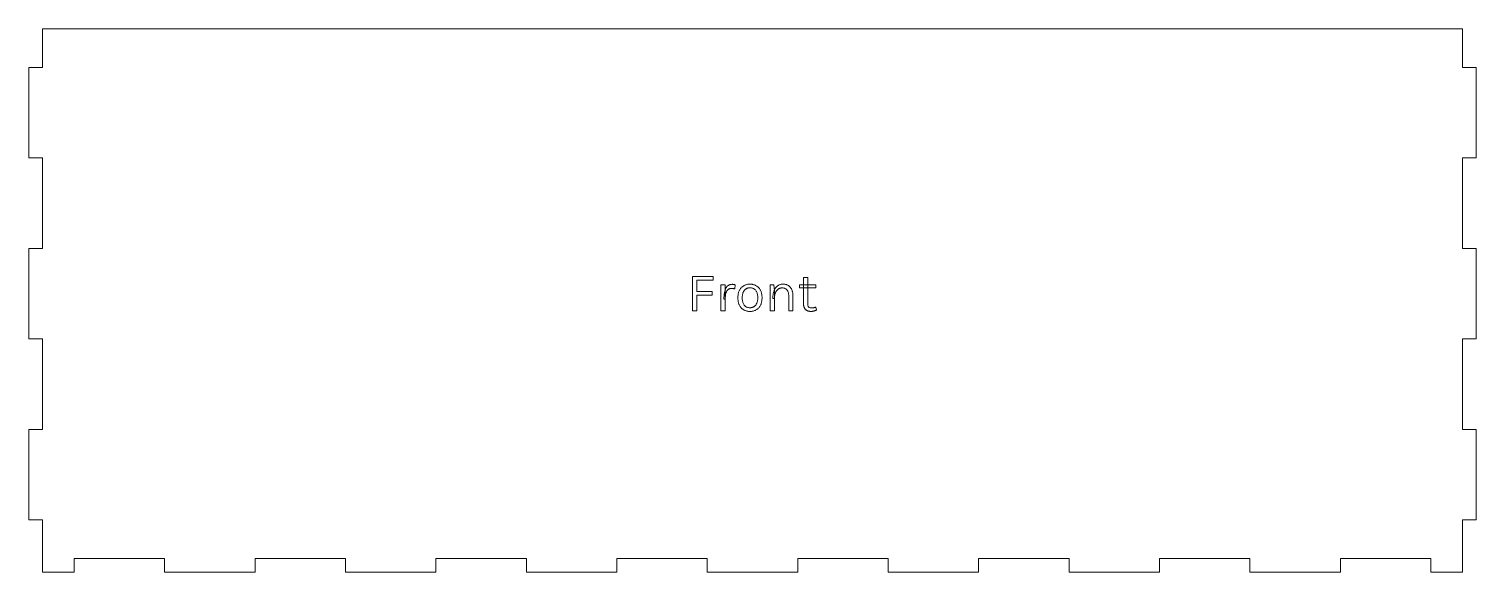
# Model space of a CAD drawing. Extents: x 0 to 643, y 0 to 366.
# Drawn here: x 0 to 320, y 0 to 120 of the extents above; entities that cross this region are included whole.
import ezdxf

# ---------------------------------------------------------------- set-up
doc = ezdxf.new("R2010")
doc.units = 0
doc.layers.get('0').update_dxf_attribs({"lineweight": 0})

msp = doc.modelspace()

# ---------------------------------------------------------------- linework, layer by layer
for p, q in [((317, 120), (3, 120)), ((3, 120), (3, 111.5)), ((317, 111.5), (317, 120)), ((3, 111.5), (0, 111.5)), ((0, 111.5), (0, 91.5)), ((320, 111.5), (317, 111.5)), ((320, 91.5), (320, 111.5)), ((0, 91.5), (3, 91.5)), ((3, 91.5), (3, 71.5)), ((317, 71.5), (317, 91.5)), ((317, 91.5), (320, 91.5)), ((3, 71.5), (0, 71.5)), ((0, 71.5), (0, 51.5)), ((320, 71.5), (317, 71.5)), ((320, 51.5), (320, 71.5)), ((146.743, 57.732), (146.743, 65.268)), ((146.743, 65.268), (151.327, 65.268)), ((151.327, 64.464), (147.679, 64.464)), ((147.679, 64.464), (147.679, 61.956)), ((151.327, 65.268), (151.327, 64.464)), ((171.289, 59.208), (171.289, 65.064)), ((171.289, 65.064), (172.213, 65.064)), ((172.213, 65.064), (172.213, 59.232)), ((147.679, 61.956), (151.075, 61.956)), ((151.075, 61.152), (147.679, 61.152)), ((147.679, 61.152), (147.679, 57.732)), ((151.075, 61.956), (151.075, 61.152)), ((153.031, 57.732), (153.031, 63.48)), ((153.031, 63.48), (153.967, 63.48)), ((153.687, 60.746), (153.698, 60.946)), ((153.698, 60.946), (153.713, 61.139)), ((153.713, 61.139), (153.732, 61.324)), ((153.732, 61.324), (153.755, 61.502)), ((153.755, 61.502), (153.782, 61.672)), ((153.782, 61.672), (153.813, 61.835)), ((153.813, 61.835), (153.849, 61.991)), ((153.849, 61.991), (153.889, 62.139)), ((153.889, 62.139), (153.933, 62.28)), ((153.933, 62.28), (153.981, 62.414)), ((153.967, 63.48), (153.967, 57.732)), ((153.99, 60.865), (153.98, 60.736)), ((153.981, 62.414), (154.033, 62.54)), ((154.002, 60.992), (153.99, 60.865)), ((154.018, 61.114), (154.002, 60.992)), ((154.036, 61.232), (154.018, 61.114)), ((154.033, 62.54), (154.088, 62.659)), ((154.057, 61.347), (154.036, 61.232)), ((154.081, 61.459), (154.057, 61.347)), ((154.108, 61.566), (154.081, 61.459)), ((154.088, 62.659), (154.148, 62.77)), ((154.138, 61.669), (154.108, 61.566)), ((154.171, 61.768), (154.138, 61.669)), ((154.148, 62.77), (154.211, 62.875)), ((154.208, 61.861), (154.171, 61.768)), ((154.248, 61.95), (154.208, 61.861)), ((154.211, 62.875), (154.279, 62.972)), ((154.292, 62.035), (154.248, 61.95)), ((154.279, 62.972), (154.35, 63.062)), ((154.339, 62.114), (154.292, 62.035)), ((154.389, 62.189), (154.339, 62.114)), ((154.35, 63.062), (154.425, 63.144)), ((154.443, 62.259), (154.389, 62.189)), ((154.425, 63.144), (154.504, 63.219)), ((154.5, 62.324), (154.443, 62.259)), ((154.561, 62.385), (154.5, 62.324)), ((154.504, 63.219), (154.587, 63.287)), ((154.625, 62.44), (154.561, 62.385)), ((154.587, 63.287), (154.673, 63.348)), ((154.694, 62.49), (154.625, 62.44)), ((154.673, 63.348), (154.763, 63.401)), ((154.766, 62.533), (154.694, 62.49)), ((154.763, 63.401), (154.856, 63.447)), ((154.842, 62.571), (154.766, 62.533)), ((154.923, 62.603), (154.842, 62.571)), ((154.856, 63.447), (154.953, 63.487)), ((155.007, 62.629), (154.923, 62.603)), ((154.953, 63.487), (155.054, 63.519)), ((155.095, 62.65), (155.007, 62.629)), ((155.054, 63.519), (155.158, 63.544)), ((155.187, 62.664), (155.095, 62.65)), ((155.158, 63.544), (155.265, 63.562)), ((155.283, 62.673), (155.187, 62.664)), ((155.265, 63.562), (155.376, 63.572)), ((155.383, 62.676), (155.283, 62.673)), ((155.376, 63.572), (155.491, 63.576)), ((155.415, 62.676), (155.383, 62.676)), ((155.383, 62.676), (155.383, 62.676)), ((155.447, 62.674), (155.415, 62.676)), ((155.48, 62.672), (155.447, 62.674)), ((155.515, 62.67), (155.48, 62.672)), ((155.491, 63.576), (155.491, 63.576)), ((155.491, 63.576), (155.529, 63.576)), ((155.549, 62.666), (155.515, 62.67)), ((155.529, 63.576), (155.566, 63.575)), ((155.585, 62.662), (155.549, 62.666)), ((155.566, 63.575), (155.603, 63.574)), ((155.622, 62.657), (155.585, 62.662)), ((155.603, 63.574), (155.639, 63.572)), ((155.659, 62.651), (155.622, 62.657)), ((155.639, 63.572), (155.675, 63.569)), ((155.698, 62.644), (155.659, 62.651)), ((155.675, 63.569), (155.71, 63.566)), ((155.737, 62.637), (155.698, 62.644)), ((155.71, 63.566), (155.744, 63.563)), ((155.776, 62.629), (155.737, 62.637)), ((155.744, 63.563), (155.777, 63.559)), ((155.815, 62.621), (155.776, 62.629)), ((155.777, 63.559), (155.81, 63.554)), ((155.81, 63.554), (155.842, 63.549)), ((155.853, 62.612), (155.815, 62.621)), ((155.842, 63.549), (155.874, 63.543)), ((155.891, 62.603), (155.853, 62.612)), ((155.874, 63.543), (155.906, 63.537)), ((155.928, 62.594), (155.891, 62.603)), ((155.906, 63.537), (155.938, 63.53)), ((155.964, 62.585), (155.928, 62.594)), ((155.938, 63.53), (155.97, 63.523)), ((156, 62.575), (155.964, 62.585)), ((155.97, 63.523), (156.002, 63.515)), ((156.035, 62.565), (156, 62.575)), ((156.002, 63.515), (156.034, 63.507)), ((156.034, 63.507), (156.066, 63.498)), ((156.069, 62.555), (156.035, 62.565)), ((156.066, 63.498), (156.098, 63.489)), ((156.103, 62.544), (156.069, 62.555)), ((156.098, 63.489), (156.131, 63.479)), ((156.163, 63.468), (156.103, 62.544)), ((156.131, 63.479), (156.163, 63.468)), ((156.163, 63.468), (156.163, 63.468)), ((156.772, 60.795), (156.783, 60.983)), ((156.783, 60.983), (156.8, 61.165)), ((156.8, 61.165), (156.825, 61.341)), ((156.825, 61.341), (156.856, 61.51)), ((156.856, 61.51), (156.894, 61.672)), ((156.894, 61.672), (156.94, 61.829)), ((156.94, 61.829), (156.992, 61.979)), ((156.992, 61.979), (157.051, 62.122)), ((157.051, 62.122), (157.117, 62.259)), ((157.117, 62.259), (157.189, 62.39)), ((157.189, 62.39), (157.266, 62.514)), ((157.266, 62.514), (157.349, 62.631)), ((157.349, 62.631), (157.436, 62.742)), ((157.436, 62.742), (157.529, 62.846)), ((157.529, 62.846), (157.626, 62.944)), ((157.626, 62.944), (157.729, 63.035)), ((157.729, 63.035), (157.837, 63.12)), ((157.737, 60.866), (157.731, 60.735)), ((157.747, 60.993), (157.737, 60.866)), ((157.761, 61.117), (157.747, 60.993)), ((157.779, 61.237), (157.761, 61.117)), ((157.801, 61.353), (157.779, 61.237)), ((157.827, 61.465), (157.801, 61.353)), ((157.858, 61.573), (157.827, 61.465)), ((157.837, 63.12), (157.95, 63.198)), ((157.892, 61.678), (157.858, 61.573)), ((157.93, 61.779), (157.892, 61.678)), ((157.972, 61.876), (157.93, 61.779)), ((157.95, 63.198), (158.068, 63.27)), ((158.018, 61.968), (157.972, 61.876)), ((158.067, 62.055), (158.018, 61.968)), ((158.121, 62.139), (158.067, 62.055)), ((158.068, 63.27), (158.19, 63.335)), ((158.178, 62.217), (158.121, 62.139)), ((158.238, 62.291), (158.178, 62.217)), ((158.19, 63.335), (158.316, 63.393)), ((158.303, 62.36), (158.238, 62.291)), ((158.371, 62.425), (158.303, 62.36)), ((158.316, 63.393), (158.445, 63.444)), ((158.442, 62.485), (158.371, 62.425)), ((158.518, 62.541), (158.442, 62.485)), ((158.445, 63.444), (158.578, 63.489)), ((158.597, 62.592), (158.518, 62.541)), ((158.578, 63.489), (158.714, 63.526)), ((158.68, 62.637), (158.597, 62.592)), ((158.766, 62.677), (158.68, 62.637)), ((158.714, 63.526), (158.853, 63.557)), ((158.856, 62.712), (158.766, 62.677)), ((158.853, 63.557), (158.996, 63.581)), ((158.949, 62.741), (158.856, 62.712)), ((159.046, 62.765), (158.949, 62.741)), ((158.996, 63.581), (159.142, 63.598)), ((159.147, 62.784), (159.046, 62.765)), ((159.142, 63.598), (159.292, 63.609)), ((159.25, 62.797), (159.147, 62.784)), ((159.358, 62.805), (159.25, 62.797)), ((159.292, 63.609), (159.445, 63.612)), ((159.469, 62.808), (159.358, 62.805)), ((159.445, 63.612), (159.445, 63.612)), ((159.445, 63.612), (159.597, 63.609)), ((159.633, 62.802), (159.469, 62.808)), ((159.469, 62.808), (159.469, 62.808)), ((159.597, 63.609), (159.746, 63.598)), ((159.788, 62.784), (159.633, 62.802)), ((159.746, 63.598), (159.891, 63.581)), ((159.936, 62.755), (159.788, 62.784)), ((159.891, 63.581), (160.033, 63.557)), ((160.075, 62.713), (159.936, 62.755)), ((160.033, 63.557), (160.172, 63.526)), ((160.206, 62.66), (160.075, 62.713)), ((160.172, 63.526), (160.307, 63.489)), ((160.328, 62.595), (160.206, 62.66)), ((160.307, 63.489), (160.439, 63.444)), ((160.442, 62.518), (160.328, 62.595)), ((160.439, 63.444), (160.568, 63.393)), ((160.548, 62.43), (160.442, 62.518)), ((160.646, 62.329), (160.548, 62.43)), ((160.568, 63.393), (160.694, 63.335)), ((160.735, 62.217), (160.646, 62.329)), ((160.694, 63.335), (160.816, 63.27)), ((160.816, 62.094), (160.735, 62.217)), ((160.816, 63.27), (160.934, 63.198)), ((160.888, 61.963), (160.816, 62.094)), ((160.952, 61.823), (160.888, 61.963)), ((160.934, 63.198), (161.047, 63.12)), ((161.008, 61.675), (160.952, 61.823)), ((161.054, 61.517), (161.008, 61.675)), ((161.047, 63.12), (161.155, 63.035)), ((161.093, 61.351), (161.054, 61.517)), ((161.123, 61.176), (161.093, 61.351)), ((161.144, 60.993), (161.123, 61.176)), ((161.157, 60.801), (161.144, 60.993)), ((161.155, 63.035), (161.257, 62.944)), ((161.161, 60.6), (161.157, 60.801)), ((161.257, 62.944), (161.355, 62.846)), ((161.355, 62.846), (161.447, 62.742)), ((161.447, 62.742), (161.534, 62.631)), ((161.534, 62.631), (161.616, 62.514)), ((161.616, 62.514), (161.692, 62.39)), ((161.692, 62.39), (161.764, 62.259)), ((161.764, 62.259), (161.83, 62.122)), ((161.83, 62.122), (161.888, 61.979)), ((161.888, 61.979), (161.94, 61.829)), ((161.94, 61.829), (161.985, 61.672)), ((161.985, 61.672), (162.023, 61.51)), ((162.023, 61.51), (162.054, 61.341)), ((162.054, 61.341), (162.078, 61.165)), ((162.078, 61.165), (162.095, 60.983)), ((162.095, 60.983), (162.106, 60.795)), ((163.927, 57.732), (163.927, 63.468)), ((163.927, 63.468), (164.731, 63.468)), ((164.506, 60.641), (164.514, 60.833)), ((164.514, 60.833), (164.527, 61.019)), ((164.527, 61.019), (164.545, 61.199)), ((164.545, 61.199), (164.569, 61.373)), ((164.569, 61.373), (164.598, 61.541)), ((164.598, 61.541), (164.632, 61.703)), ((164.632, 61.703), (164.672, 61.859)), ((164.672, 61.859), (164.717, 62.009)), ((164.717, 62.009), (164.767, 62.154)), ((164.731, 63.468), (164.863, 62.148)), ((164.767, 62.154), (164.822, 62.292)), ((164.822, 62.292), (164.882, 62.424)), ((164.863, 62.148), (164.863, 57.732)), ((164.881, 60.862), (164.871, 60.726)), ((164.896, 60.993), (164.881, 60.862)), ((164.882, 62.424), (164.947, 62.549)), ((164.914, 61.12), (164.896, 60.993)), ((164.936, 61.243), (164.914, 61.12)), ((164.963, 61.362), (164.936, 61.243)), ((164.947, 62.549), (165.017, 62.667)), ((164.994, 61.477), (164.963, 61.362)), ((165.028, 61.588), (164.994, 61.477)), ((165.017, 62.667), (165.092, 62.779)), ((165.067, 61.695), (165.028, 61.588)), ((165.11, 61.798), (165.067, 61.695)), ((165.092, 62.779), (165.171, 62.884)), ((165.156, 61.895), (165.11, 61.798)), ((165.205, 61.988), (165.156, 61.895)), ((165.171, 62.884), (165.256, 62.982)), ((165.258, 62.076), (165.205, 61.988)), ((165.256, 62.982), (165.345, 63.074)), ((165.315, 62.159), (165.258, 62.076)), ((165.374, 62.238), (165.315, 62.159)), ((165.345, 63.074), (165.439, 63.159)), ((165.438, 62.311), (165.374, 62.238)), ((165.505, 62.379), (165.438, 62.311)), ((165.439, 63.159), (165.538, 63.237)), ((165.575, 62.443), (165.505, 62.379)), ((165.538, 63.237), (165.642, 63.308)), ((165.649, 62.502), (165.575, 62.443)), ((165.642, 63.308), (165.75, 63.372)), ((165.726, 62.556), (165.649, 62.502)), ((165.806, 62.604), (165.726, 62.556)), ((165.75, 63.372), (165.862, 63.428)), ((165.888, 62.646), (165.806, 62.604)), ((165.862, 63.428), (165.979, 63.477)), ((165.973, 62.682), (165.888, 62.646)), ((166.061, 62.714), (165.973, 62.682)), ((165.979, 63.477), (166.1, 63.518)), ((166.152, 62.739), (166.061, 62.714)), ((166.1, 63.518), (166.225, 63.552)), ((166.246, 62.759), (166.152, 62.739)), ((166.225, 63.552), (166.355, 63.578)), ((166.342, 62.773), (166.246, 62.759)), ((166.441, 62.781), (166.342, 62.773)), ((166.355, 63.578), (166.489, 63.597)), ((166.543, 62.784), (166.441, 62.781)), ((166.489, 63.597), (166.628, 63.608)), ((166.676, 62.78), (166.543, 62.784)), ((166.543, 62.784), (166.543, 62.784)), ((166.628, 63.608), (166.771, 63.612)), ((166.803, 62.767), (166.676, 62.78)), ((166.771, 63.612), (166.771, 63.612)), ((166.771, 63.612), (166.905, 63.609)), ((166.924, 62.745), (166.803, 62.767)), ((166.905, 63.609), (167.034, 63.6)), ((167.04, 62.715), (166.924, 62.745)), ((167.034, 63.6), (167.16, 63.585)), ((167.15, 62.677), (167.04, 62.715)), ((167.254, 62.63), (167.15, 62.677)), ((167.16, 63.585), (167.282, 63.564)), ((167.353, 62.574), (167.254, 62.63)), ((167.282, 63.564), (167.4, 63.536)), ((167.445, 62.509), (167.353, 62.574)), ((167.4, 63.536), (167.514, 63.503)), ((167.533, 62.437), (167.445, 62.509)), ((167.514, 63.503), (167.625, 63.464)), ((167.614, 62.355), (167.533, 62.437)), ((167.689, 62.265), (167.614, 62.355)), ((167.625, 63.464), (167.731, 63.418)), ((167.755, 62.168), (167.689, 62.265)), ((167.731, 63.418), (167.833, 63.367)), ((167.814, 62.062), (167.755, 62.168)), ((167.866, 61.949), (167.814, 62.062)), ((167.833, 63.367), (167.932, 63.309)), ((167.909, 61.828), (167.866, 61.949)), ((167.944, 61.699), (167.909, 61.828)), ((167.932, 63.309), (168.026, 63.246)), ((167.972, 61.562), (167.944, 61.699)), ((167.991, 61.417), (167.972, 61.562)), ((168.003, 61.264), (167.991, 61.417)), ((168.007, 61.104), (168.003, 61.264)), ((168.007, 57.732), (168.007, 61.104)), ((168.026, 63.246), (168.116, 63.177)), ((168.116, 63.177), (168.202, 63.104)), ((168.202, 63.104), (168.282, 63.025)), ((168.282, 63.025), (168.359, 62.941)), ((168.359, 62.941), (168.431, 62.851)), ((168.431, 62.851), (168.498, 62.757)), ((168.498, 62.757), (168.561, 62.657)), ((168.561, 62.657), (168.619, 62.552)), ((168.619, 62.552), (168.673, 62.442)), ((168.673, 62.442), (168.722, 62.327)), ((168.722, 62.327), (168.766, 62.208)), ((168.766, 62.208), (168.805, 62.085)), ((168.805, 62.085), (168.838, 61.957)), ((168.838, 61.957), (168.867, 61.825)), ((168.867, 61.825), (168.89, 61.69)), ((168.89, 61.69), (168.908, 61.55)), ((168.908, 61.55), (168.921, 61.405)), ((168.921, 61.405), (168.928, 61.257)), ((168.928, 61.257), (168.931, 61.104)), ((168.931, 61.104), (168.931, 61.104)), ((168.931, 61.104), (168.931, 57.732)), ((170.365, 62.82), (170.365, 63.468)), ((170.365, 63.468), (174.025, 63.468)), ((174.025, 62.82), (170.365, 62.82)), ((174.025, 63.468), (174.025, 62.82)), ((174.025, 62.82), (174.025, 62.82)), ((147.679, 57.732), (146.743, 57.732)), ((147.679, 57.732), (147.679, 57.732)), ((153.967, 57.732), (153.031, 57.732)), ((153.679, 60.324), (153.681, 60.539)), ((153.967, 60.324), (153.679, 60.324)), ((153.681, 60.539), (153.687, 60.746)), ((153.968, 60.465), (153.967, 60.324)), ((153.967, 60.324), (153.967, 60.324)), ((153.967, 60.324), (153.967, 60.324)), ((153.967, 57.732), (153.967, 57.732)), ((153.973, 60.602), (153.968, 60.465)), ((153.98, 60.736), (153.973, 60.602)), ((156.769, 60.6), (156.772, 60.795)), ((156.772, 60.406), (156.769, 60.6)), ((156.769, 60.6), (156.769, 60.6)), ((156.783, 60.219), (156.772, 60.406)), ((156.8, 60.038), (156.783, 60.219)), ((156.825, 59.863), (156.8, 60.038)), ((156.856, 59.694), (156.825, 59.863)), ((156.894, 59.532), (156.856, 59.694)), ((156.94, 59.375), (156.894, 59.532)), ((156.992, 59.225), (156.94, 59.375)), ((157.051, 59.082), (156.992, 59.225)), ((157.117, 58.944), (157.051, 59.082)), ((157.189, 58.813), (157.117, 58.944)), ((157.266, 58.688), (157.189, 58.813)), ((157.349, 58.571), (157.266, 58.688)), ((157.436, 58.459), (157.349, 58.571)), ((157.529, 58.355), (157.436, 58.459)), ((157.626, 58.256), (157.529, 58.355)), ((157.729, 58.165), (157.626, 58.256)), ((157.731, 60.735), (157.729, 60.6)), ((157.729, 60.6), (157.729, 60.6)), ((157.729, 60.6), (157.733, 60.401)), ((157.837, 58.08), (157.729, 58.165)), ((157.733, 60.401), (157.746, 60.211)), ((157.746, 60.211), (157.768, 60.03)), ((157.768, 60.03), (157.798, 59.856)), ((157.798, 59.856), (157.836, 59.692)), ((157.836, 59.692), (157.883, 59.535)), ((157.95, 58.002), (157.837, 58.08)), ((157.883, 59.535), (157.939, 59.388)), ((157.939, 59.388), (158.004, 59.248)), ((158.068, 57.93), (157.95, 58.002)), ((158.004, 59.248), (158.076, 59.117)), ((158.19, 57.865), (158.068, 57.93)), ((158.076, 59.117), (158.158, 58.995)), ((158.158, 58.995), (158.248, 58.883)), ((158.316, 57.807), (158.19, 57.865)), ((158.248, 58.883), (158.346, 58.782)), ((158.445, 57.756), (158.316, 57.807)), ((158.346, 58.782), (158.452, 58.694)), ((158.578, 57.711), (158.445, 57.756)), ((158.452, 58.694), (158.566, 58.617)), ((158.566, 58.617), (158.688, 58.552)), ((158.714, 57.673), (158.578, 57.711)), ((158.688, 58.552), (158.819, 58.499)), ((158.853, 57.643), (158.714, 57.673)), ((158.819, 58.499), (158.957, 58.457)), ((158.996, 57.619), (158.853, 57.643)), ((158.957, 58.457), (159.104, 58.428)), ((159.142, 57.602), (158.996, 57.619)), ((159.104, 58.428), (159.258, 58.41)), ((159.292, 57.591), (159.142, 57.602)), ((159.258, 58.41), (159.421, 58.404)), ((159.421, 58.404), (159.531, 58.407)), ((159.421, 58.404), (159.421, 58.404)), ((159.421, 58.404), (159.421, 58.404)), ((159.531, 58.407), (159.637, 58.415)), ((159.746, 57.602), (159.597, 57.591)), ((159.637, 58.415), (159.741, 58.428)), ((159.741, 58.428), (159.841, 58.447)), ((159.891, 57.619), (159.746, 57.602)), ((159.841, 58.447), (159.937, 58.471)), ((160.033, 57.643), (159.891, 57.619)), ((159.937, 58.471), (160.03, 58.5)), ((160.03, 58.5), (160.12, 58.535)), ((160.172, 57.673), (160.033, 57.643)), ((160.12, 58.535), (160.206, 58.575)), ((160.307, 57.711), (160.172, 57.673)), ((160.206, 58.575), (160.289, 58.62)), ((160.289, 58.62), (160.369, 58.671)), ((160.439, 57.756), (160.307, 57.711)), ((160.369, 58.671), (160.445, 58.727)), ((160.568, 57.807), (160.439, 57.756)), ((160.445, 58.727), (160.517, 58.787)), ((160.517, 58.787), (160.586, 58.851)), ((160.694, 57.865), (160.568, 57.807)), ((160.586, 58.851), (160.651, 58.921)), ((160.651, 58.921), (160.712, 58.994)), ((160.816, 57.93), (160.694, 57.865)), ((160.712, 58.994), (160.769, 59.072)), ((160.769, 59.072), (160.822, 59.155)), ((160.934, 58.002), (160.816, 57.93)), ((160.822, 59.155), (160.872, 59.242)), ((160.872, 59.242), (160.918, 59.334)), ((160.918, 59.334), (160.96, 59.43)), ((161.047, 58.08), (160.934, 58.002)), ((160.96, 59.43), (160.998, 59.53)), ((160.998, 59.53), (161.032, 59.634)), ((161.032, 59.634), (161.063, 59.742)), ((161.155, 58.165), (161.047, 58.08)), ((161.063, 59.742), (161.089, 59.853)), ((161.089, 59.853), (161.111, 59.968)), ((161.111, 59.968), (161.129, 60.087)), ((161.129, 60.087), (161.143, 60.21)), ((161.143, 60.21), (161.153, 60.336)), ((161.153, 60.336), (161.159, 60.466)), ((161.257, 58.256), (161.155, 58.165)), ((161.159, 60.466), (161.161, 60.6)), ((161.161, 60.6), (161.161, 60.6)), ((161.355, 58.355), (161.257, 58.256)), ((161.447, 58.459), (161.355, 58.355)), ((161.534, 58.571), (161.447, 58.459)), ((161.616, 58.688), (161.534, 58.571)), ((161.692, 58.813), (161.616, 58.688)), ((161.764, 58.944), (161.692, 58.813)), ((161.83, 59.082), (161.764, 58.944)), ((161.888, 59.225), (161.83, 59.082)), ((161.94, 59.375), (161.888, 59.225)), ((161.985, 59.532), (161.94, 59.375)), ((162.023, 59.694), (161.985, 59.532)), ((162.054, 59.863), (162.023, 59.694)), ((162.078, 60.038), (162.054, 59.863)), ((162.095, 60.219), (162.078, 60.038)), ((162.106, 60.406), (162.095, 60.219)), ((162.106, 60.795), (162.109, 60.6)), ((162.109, 60.6), (162.106, 60.406)), ((162.109, 60.6), (162.109, 60.6)), ((164.863, 57.732), (163.927, 57.732)), ((164.503, 60.444), (164.506, 60.641)), ((164.863, 60.444), (164.503, 60.444)), ((164.865, 60.587), (164.863, 60.444)), ((164.863, 60.444), (164.863, 60.444)), ((164.863, 57.732), (164.863, 57.732)), ((164.871, 60.726), (164.865, 60.587)), ((168.931, 57.732), (168.007, 57.732)), ((168.931, 57.732), (168.931, 57.732)), ((171.291, 59.102), (171.289, 59.208)), ((171.289, 59.208), (171.289, 59.208)), ((171.298, 58.999), (171.291, 59.102)), ((171.308, 58.9), (171.298, 58.999)), ((171.324, 58.805), (171.308, 58.9)), ((171.343, 58.713), (171.324, 58.805)), ((171.367, 58.625), (171.343, 58.713)), ((171.395, 58.54), (171.367, 58.625)), ((171.427, 58.459), (171.395, 58.54)), ((171.464, 58.382), (171.427, 58.459)), ((171.505, 58.308), (171.464, 58.382)), ((171.55, 58.238), (171.505, 58.308)), ((171.598, 58.171), (171.55, 58.238)), ((171.649, 58.108), (171.598, 58.171)), ((171.703, 58.049), (171.649, 58.108)), ((171.76, 57.993), (171.703, 58.049)), ((171.82, 57.941), (171.76, 57.993)), ((171.884, 57.892), (171.82, 57.941)), ((171.95, 57.847), (171.884, 57.892)), ((172.02, 57.806), (171.95, 57.847)), ((172.093, 57.768), (172.02, 57.806)), ((172.168, 57.734), (172.093, 57.768)), ((172.246, 57.703), (172.168, 57.734)), ((172.213, 59.232), (172.221, 59.063)), ((172.221, 59.063), (172.246, 58.912)), ((172.246, 58.912), (172.288, 58.779)), ((172.325, 57.676), (172.246, 57.703)), ((172.288, 58.779), (172.345, 58.664)), ((172.406, 57.653), (172.325, 57.676)), ((172.345, 58.664), (172.42, 58.566)), ((172.489, 57.633), (172.406, 57.653)), ((172.42, 58.566), (172.511, 58.486)), ((172.574, 57.617), (172.489, 57.633)), ((172.511, 58.486), (172.619, 58.424)), ((172.661, 57.604), (172.574, 57.617)), ((172.619, 58.424), (172.743, 58.38)), ((172.75, 57.595), (172.661, 57.604)), ((172.743, 58.38), (172.884, 58.353)), ((172.884, 58.353), (173.041, 58.344)), ((173.041, 58.344), (173.09, 58.345)), ((173.041, 58.344), (173.041, 58.344)), ((173.09, 58.345), (173.139, 58.346)), ((173.189, 57.601), (173.126, 57.596)), ((173.139, 58.346), (173.187, 58.349)), ((173.187, 58.349), (173.235, 58.353)), ((173.252, 57.609), (173.189, 57.601)), ((173.235, 58.353), (173.283, 58.358)), ((173.314, 57.618), (173.252, 57.609)), ((173.283, 58.358), (173.331, 58.363)), ((173.376, 57.629), (173.314, 57.618)), ((173.331, 58.363), (173.378, 58.37)), ((173.438, 57.642), (173.376, 57.629)), ((173.378, 58.37), (173.425, 58.379)), ((173.425, 58.379), (173.472, 58.388)), ((173.499, 57.656), (173.438, 57.642)), ((173.472, 58.388), (173.518, 58.398)), ((173.56, 57.672), (173.499, 57.656)), ((173.518, 58.398), (173.565, 58.409)), ((173.621, 57.689), (173.56, 57.672)), ((173.565, 58.409), (173.613, 58.422)), ((173.613, 58.422), (173.662, 58.435)), ((173.681, 57.708), (173.621, 57.689)), ((173.662, 58.435), (173.712, 58.45)), ((173.742, 57.727), (173.681, 57.708)), ((173.712, 58.45), (173.763, 58.465)), ((173.803, 57.747), (173.742, 57.727)), ((173.763, 58.465), (173.816, 58.482)), ((173.864, 57.768), (173.803, 57.747)), ((173.816, 58.482), (173.869, 58.5)), ((173.925, 57.79), (173.864, 57.768)), ((173.869, 58.5), (173.924, 58.519)), ((173.924, 58.519), (173.98, 58.539)), ((173.986, 57.813), (173.925, 57.79)), ((173.98, 58.539), (174.037, 58.56)), ((174.047, 57.837), (173.986, 57.813)), ((174.037, 58.56), (174.037, 58.56)), ((174.037, 58.56), (174.169, 57.888)), ((174.108, 57.862), (174.047, 57.837)), ((174.169, 57.888), (174.108, 57.862)), ((159.445, 57.588), (159.292, 57.591)), ((159.597, 57.591), (159.445, 57.588)), ((159.445, 57.588), (159.445, 57.588)), ((159.445, 57.588), (159.445, 57.588)), ((172.84, 57.59), (172.75, 57.595)), ((172.933, 57.588), (172.84, 57.59)), ((172.998, 57.589), (172.933, 57.588)), ((172.933, 57.588), (172.933, 57.588)), ((172.933, 57.588), (172.933, 57.588)), ((173.062, 57.591), (172.998, 57.589)), ((173.126, 57.596), (173.062, 57.591)), ((0, 51.5), (3, 51.5)), ((3, 51.5), (3, 31.5)), ((317, 31.5), (317, 51.5)), ((317, 51.5), (320, 51.5)), ((3, 31.5), (0, 31.5)), ((0, 31.5), (0, 11.5)), ((320, 31.5), (317, 31.5)), ((320, 11.5), (320, 31.5)), ((0, 11.5), (3, 11.5)), ((3, 11.5), (3, 3)), ((317, 11.5), (320, 11.5)), ((317, 3), (317, 11.5)), ((3, 3), (3, 0)), ((3, 0), (10, 0)), ((10, 0), (10, 3)), ((10, 3), (30, 3)), ((30, 3), (30, 0)), ((30, 0), (50, 0)), ((50, 0), (50, 3)), ((50, 3), (70, 3)), ((70, 3), (70, 0)), ((70, 0), (90, 0)), ((90, 0), (90, 3)), ((90, 3), (110, 3)), ((110, 3), (110, 0)), ((110, 0), (130, 0)), ((130, 0), (130, 3)), ((130, 3), (150, 3)), ((150, 3), (150, 0)), ((150, 0), (170, 0)), ((170, 0), (170, 3)), ((170, 3), (190, 3)), ((190, 3), (190, 0)), ((190, 0), (210, 0)), ((210, 0), (210, 3)), ((210, 3), (230, 3)), ((230, 3), (230, 0)), ((230, 0), (250, 0)), ((250, 0), (250, 3)), ((250, 3), (270, 3)), ((270, 3), (270, 0)), ((270, 0), (290, 0)), ((290, 0), (290, 3)), ((290, 3), (310, 3)), ((310, 3), (310, 0)), ((310, 0), (317, 0)), ((317, 0), (317, 3))]:
    msp.add_line(p, q)

doc.saveas('drawing.dxf')
